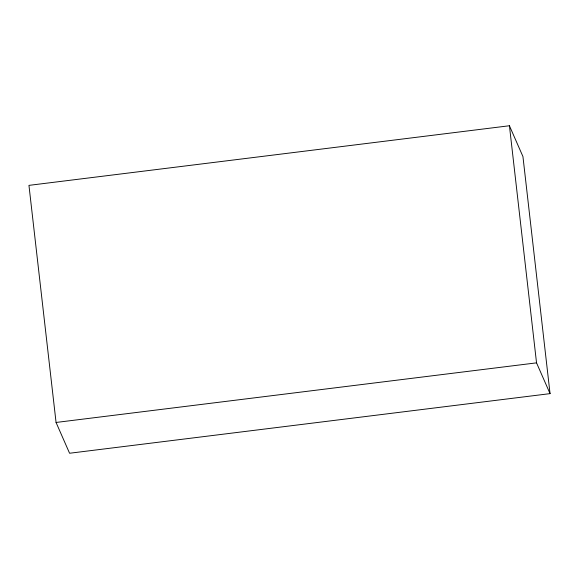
<?xml version="1.0" encoding="UTF-8"?>
<svg xmlns="http://www.w3.org/2000/svg" width="579" height="579" viewBox="0 0 579 579"><rect width="100%" height="100%" fill="white"/><g stroke="black" fill="none" stroke-linecap="round" stroke-linejoin="round"><path stroke-width="0.87" d="M509.426 125.752L28.95 185.367L56.062 422.46L69.574 453.248L550.05 393.633L522.938 156.54L509.426 125.752L536.538 362.852L550.05 393.633M56.062 422.46L536.538 362.852"/></g></svg>
